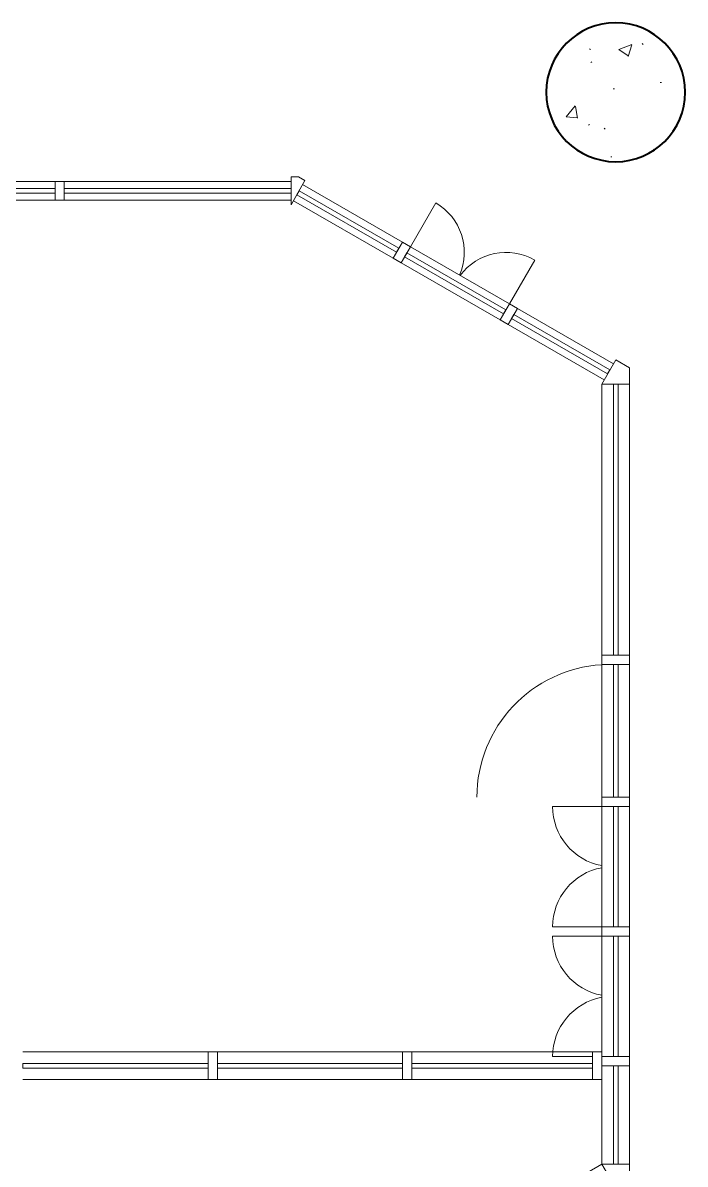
# Model space of a CAD drawing. Header units: millimetres. Extents: x -24 to 373619, y 275 to 149465.
# Drawn here: x 186599 to 190174, y 31068 to 37232 of the extents above; entities that cross this region are included whole.
import ezdxf

# ---------------------------------------------------------------- set-up
doc = ezdxf.new("R2010")
doc.units = ezdxf.units.MM
for name, color, linetype, lineweight in [('Двери', 7, 'Continuous', 18), ('Импосты витража', 7, 'Continuous', 18), ('Несущие колонны', 7, 'Continuous', 18), ('Панели витража', 7, 'Continuous', 18), ('Панель', 7, 'Continuous', 30)]:
    doc.layers.add(name, color=color, linetype=linetype, lineweight=lineweight)

# ---------------------------------------------------------------- blocks, each defined once
blk = doc.blocks.new('Бетон-Круглого сечения-Колонна - 750 мм-V7-001_Весь этаж')
at = {"layer": 'Несущие колонны', "lineweight": 9}
h = blk.add_hatch(dxfattribs=at)
h.set_pattern_fill('FP_11', color=256, style=0, pattern_type=2)
h.set_pattern_definition([(230, (189798.55, 36857.4), (-728.7365, 63.7558), [76.2, -838.2]), (175, (189798.55, 36857.4), (140.9716, -764.2276), [60.96, -670.56]), (280.451, (189737.8, 36862.7), (-587.77, -700.4668), [64.76, -712.36]), (226.184, (189798.55, 36654.2), (-1084.3162, 168.171), [114.3, -1257.3]), (276.636, (189708.2, 36668.2), (-949.61, -989.71), [97.14, -1068.54]), (171.184, (189798.6, 36654.2), (-949.6206, -989.701), [91.44, -1005.84]), (201, (189696.95, 36705), (-606.4579, 409.0606), [76.2, -838.2]), (146, (189696.95, 36705), (-247.2083, -736.753), [60.96, -670.56]), (251.451, (189646.4, 36739.1), (-853.6683, -327.6855), [64.76, -712.36]), (217.5, (189798.55, 36857.38), (-12.3547, -338.22012), [6.706, -655.726, 6.706, -674.014, -673.1]), (217.5, (189798.55, 36857.38), (-12.3547, -338.22012), [-1343.152, 6.706, -666.394]), (187.5, (189798.55, 36857.38), (-267.2789, -400.7221), [6.706, -381.406, 6.706, -897.026]), (187.5, (189798.55, 36857.38), (-267.2789, -400.7221), [-394.818, -640.486, 6.706, -249.834]), (147.5, (190025.12, 36857.38), (-542.36333, 22.91534), [6.706, -247.294, 6.706, -1837.334]), (147.5, (190025.12, 36857.38), (-542.36333, 22.91534), [-260.706, -785.774, 6.706, -1044.854]), (137.5, (190126.7, 36857.4), (-592.517, -101.7071), [6.706, -323.494, 6.706, -519.582, -746.76]), (137.5, (190126.7, 36857.4), (-592.517, -101.7071), [-856.488, 6.706, -740.054])])
h.paths.add_polyline_path([(0, 375), (-65.1, 369.3), (-128.3, 352.4), (-187.5, 324.8), (-241, 287.3), (-287.3, 241), (-324.8, 187.5), (-352.4, 128.3), (-369.3, 65.1), (-375, 0), (-369.3, -65.1), (-352.4, -128.3), (-324.8, -187.5), (-287.3, -241), (-241, -287.3), (-187.5, -324.8), (-128.3, -352.4), (-65.1, -369.3), (0, -375), (65.1, -369.3), (128.3, -352.4), (187.5, -324.8), (241, -287.3), (287.3, -241), (324.8, -187.5), (352.4, -128.3), (369.3, -65.1), (375, 0), (369.3, 65.1), (352.4, 128.3), (324.8, 187.5), (287.3, 241), (241, 287.3), (187.5, 324.8), (128.3, 352.4), (65.1, 369.3)], flags=0)
at = {"layer": 'Несущие колонны', "lineweight": 40}
for start, end in [(0, 180), (180, 0)]:
    blk.add_arc((0, 0), 375, start, end, dxfattribs=at)
blk = doc.blocks.new('Системная панель - ADSK_Cтеклопакет_25-1031278-001_Весь этаж')
at = {"layer": 'Панели витража'}
for p, q in [((612.1, 12.5), (-612.1, 12.5)), ((-612.1, 12.5), (-612.1, -12.5)), ((612.1, -12.5), (612.1, 12.5)), ((-612.1, -12.5), (612.1, -12.5))]:
    blk.add_line(p, q, dxfattribs=at)
blk = doc.blocks.new('Системная панель - ADSK_Cтеклопакет_25-1040625-001_Весь этаж')
at = {"layer": 'Панели витража'}
for p, q in [((299.2, 12.5), (-299.2, 12.5)), ((-299.2, 12.5), (-299.2, -12.5)), ((299.2, -12.5), (299.2, 12.5)), ((-299.2, -12.5), (299.2, -12.5))]:
    blk.add_line(p, q, dxfattribs=at)
blk = doc.blocks.new('Системная панель - ADSK_Cтеклопакет_25-1031593-001_Весь этаж')
at = {"layer": 'Панели витража'}
for p, q in [((310.8, 12.5), (-310.8, 12.5)), ((-310.8, 12.5), (-310.8, -12.5)), ((310.8, -12.5), (310.8, 12.5)), ((-310.8, -12.5), (310.8, -12.5))]:
    blk.add_line(p, q, dxfattribs=at)
blk = doc.blocks.new('Дверь-Витраж-Двойная-Витрина - Дверь-Витраж-Двойная-Витрина-1040893-001_Весь этаж')
at = {"layer": 'Двери'}
for centre, start, end in [((-308.3, -15.6), 270, 353.54431), ((308.3, -15.6), 186.45569, 270)]:
    blk.add_arc(centre, 308.3, start, end, dxfattribs=at)
at = {"layer": 'Панель', "lineweight": 18}
for p, q in [((-308.3, -50), (-308.3, -323.9)), ((308.3, -50), (308.3, -323.9))]:
    blk.add_line(p, q, dxfattribs=at)
blk = doc.blocks.new('Системная панель - ADSK_Cтеклопакет_25-1028637-001_Весь этаж')
at = {"layer": 'Панели витража'}
for p, q in [((308.3, 12.5), (-308.3, 12.5)), ((-308.3, 12.5), (-308.3, -12.5)), ((308.3, -12.5), (308.3, 12.5)), ((-308.3, -12.5), (308.3, -12.5))]:
    blk.add_line(p, q, dxfattribs=at)
blk = doc.blocks.new('Прямоугольный импост - 50х100-1031274-001_Весь этаж')
at = {"layer": 'Импосты витража'}
for p, q in [((185548.1, 36375.1), (186772.3, 36375.1)), ((186772.3, 36275.1), (185548.1, 36275.1))]:
    blk.add_line(p, q, dxfattribs=at)
blk = doc.blocks.new('Прямоугольный импост - 50х100-1028578-001_Весь этаж')
at = {"layer": 'Импосты витража'}
for p, q in [((-25, 50), (25, 50)), ((-25, -50), (-25, 50)), ((25, 50), (25, -50)), ((25, -50), (-25, -50))]:
    blk.add_line(p, q, dxfattribs=at)
blk = doc.blocks.new('Прямоугольный импост - 50х100-1040622-001_Весь этаж')
at = {"layer": 'Импосты витража'}
for p, q in [((189267.9, 35689.3), (189786.1, 35390.1)), ((189736.1, 35303.5), (189217.9, 35602.7))]:
    blk.add_line(p, q, dxfattribs=at)
blk = doc.blocks.new('Прямоугольный импост - 50х100-1031261-001_Весь этаж')
at = {"layer": 'Импосты витража'}
for p, q in [((188108.9, 36358.4), (188647.2, 36047.6)), ((188597.2, 35961), (188058.9, 36271.8))]:
    blk.add_line(p, q, dxfattribs=at)
blk = doc.blocks.new('Прямоугольный импост - 50х100-1028623-001_Весь этаж')
at = {"layer": 'Импосты витража'}
for p, q in [((188690.5, 36022.6), (189224.6, 35714.3)), ((189174.6, 35627.7), (188640.5, 35936))]:
    blk.add_line(p, q, dxfattribs=at)
blk = doc.blocks.new('Прямоугольный импост - 50х100-1028629-001_Весь этаж')
at = {"layer": 'Импосты витража'}
for p, q in [((-25, 50), (25, 50)), ((-25, -50), (-25, 50)), ((25, 50), (25, -50)), ((25, -50), (-25, -50))]:
    blk.add_line(p, q, dxfattribs=at)
blk = doc.blocks.new('Квадратный угловой импост - 150х150-1031528-001_Весь этаж')
at = {"layer": 'Импосты витража'}
for p, q in [((-20.1, -75), (-20.1, 75)), ((-20.1, 75), (20.1, 75)), ((20.1, 75), (54.9, 54.9)), ((54.9, 54.9), (-20.1, -75))]:
    blk.add_line(p, q, dxfattribs=at)
blk = doc.blocks.new('Системная панель - ADSK_Cтеклопакет_25-1040749-001_Весь этаж')
at = {"layer": 'Панели витража'}
for p, q in [((732.5, 12.5), (-732.5, 12.5)), ((-732.5, 12.5), (-732.5, -12.5)), ((732.5, -12.5), (732.5, 12.5)), ((-732.5, -12.5), (732.5, -12.5))]:
    blk.add_line(p, q, dxfattribs=at)
blk = doc.blocks.new('Квадратный угловой импост - 150х150-1036589-001_Весь этаж')
at = {"layer": 'Импосты витража'}
for p, q in [((86.6, 0), (-43.3, 75)), ((-43.3, 75), (-43.3, -75)), ((43.3, -75), (86.6, 0)), ((-43.3, -75), (43.3, -75))]:
    blk.add_line(p, q, dxfattribs=at)
blk = doc.blocks.new('Прямоугольный импост - 50х150-1036466-001_Весь этаж')
at = {"layer": 'Импосты витража'}
for p, q in [((189205.4, 30769.3), (189723.6, 31068.4)), ((189798.6, 30938.5), (189280.4, 30639.4))]:
    blk.add_line(p, q, dxfattribs=at)
blk = doc.blocks.new('Системная панель - ADSK_Cтеклопакет_25-1040721-001_Весь этаж')
at = {"layer": 'Панели витража'}
for p, q in [((265.8, 12.5), (-265.8, 12.5)), ((-265.8, 12.5), (-265.8, -12.5)), ((265.8, -12.5), (265.8, 12.5)), ((-265.8, -12.5), (265.8, -12.5))]:
    blk.add_line(p, q, dxfattribs=at)
blk = doc.blocks.new('Дверь-Витраж-Двойная-Витрина - Дверь-Витраж-Двойная-Витрина-1040892-001_Весь этаж')
at = {"layer": 'Двери'}
for centre, start, end in [((-325, -15.55), 270, 349.430801), ((325, -15.55), 190.569199, 270)]:
    blk.add_arc(centre, 325, start, end, dxfattribs=at)
at = {"layer": 'Панель', "lineweight": 18}
for p, q in [((-325, -75), (-325, -340.55)), ((325, -125), (325, -340.55))]:
    blk.add_line(p, q, dxfattribs=at)
blk = doc.blocks.new('Дверь-Витраж-Двойная-Витрина - Дверь-Витраж-Двойная-Витрина-V24-001_Весь этаж')
at = {"layer": 'Двери'}
for centre, start, end in [((-325, -15.55), 270, 349.430801), ((325, -15.55), 190.569199, 270)]:
    blk.add_arc(centre, 325, start, end, dxfattribs=at)
at = {"layer": 'Панель', "lineweight": 18}
for p, q in [((-325, -75), (-325, -340.55)), ((325, -75), (325, -340.55))]:
    blk.add_line(p, q, dxfattribs=at)
blk = doc.blocks.new('Системная панель - ADSK_Cтеклопакет_25-1040726-001_Весь этаж')
at = {"layer": 'Панели витража'}
for p, q in [((325, 12.5), (-325, 12.5)), ((-325, 12.5), (-325, -12.5)), ((325, -12.5), (325, 12.5)), ((-325, -12.5), (325, -12.5))]:
    blk.add_line(p, q, dxfattribs=at)
blk = doc.blocks.new('Системная панель - ADSK_Cтеклопакет_25-1040759-001_Весь этаж')
at = {"layer": 'Панели витража'}
for p, q in [((358.3, 12.5), (-358.3, 12.5)), ((-358.3, 12.5), (-358.3, -12.5)), ((358.3, -12.5), (358.3, 12.5)), ((-358.3, -12.5), (358.3, -12.5))]:
    blk.add_line(p, q, dxfattribs=at)
blk = doc.blocks.new('Квадратный угловой импост - 150х150-1040640-001_Весь этаж')
at = {"layer": 'Импосты витража'}
for p, q in [((86.6, 0), (-43.3, 75)), ((-43.3, 75), (-43.3, -75)), ((43.3, -75), (86.6, 0)), ((-43.3, -75), (43.3, -75))]:
    blk.add_line(p, q, dxfattribs=at)
blk = doc.blocks.new('Прямоугольный импост - 50х150-1040719-001_Весь этаж')
at = {"layer": 'Импосты витража'}
for p, q in [((189873.6, 31600.1), (189873.6, 31068.4)), ((189723.6, 31068.4), (189723.6, 31525.1))]:
    blk.add_line(p, q, dxfattribs=at)
blk = doc.blocks.new('Прямоугольный импост - 50х150-1040745-001_Весь этаж')
at = {"layer": 'Импосты витража'}
for p, q in [((189723.6, 33816.8), (189723.6, 35281.8)), ((189873.6, 35281.8), (189873.6, 33816.8))]:
    blk.add_line(p, q, dxfattribs=at)
blk = doc.blocks.new('Прямоугольный импост - 50х150-1040718-001_Весь этаж')
at = {"layer": 'Импосты витража'}
for p, q in [((189723.6, 32350.1), (189723.6, 33000.1)), ((189873.6, 33000.1), (189873.6, 32350.1))]:
    blk.add_line(p, q, dxfattribs=at)
blk = doc.blocks.new('Прямоугольный импост - 50х150-V25-001_Весь этаж')
at = {"layer": 'Импосты витража'}
for p, q in [((189723.6, 31675.1), (189723.6, 32300.1)), ((189873.6, 32300.1), (189873.6, 31650.1))]:
    blk.add_line(p, q, dxfattribs=at)
blk = doc.blocks.new('Прямоугольный импост - 50х150-1040700-001_Весь этаж')
at = {"layer": 'Импосты витража'}
for p, q in [((-25, 75), (25, 75)), ((-25, -75), (-25, 75)), ((25, 75), (25, -75)), ((25, -75), (-25, -75))]:
    blk.add_line(p, q, dxfattribs=at)
blk = doc.blocks.new('Прямоугольный импост - 50х150-1040754-001_Весь этаж')
at = {"layer": 'Импосты витража'}
for p, q in [((-25, 75), (25, 75)), ((-25, -75), (-25, 75)), ((25, 75), (25, -75)), ((25, -75), (-25, -75))]:
    blk.add_line(p, q, dxfattribs=at)
blk = doc.blocks.new('Прямоугольный импост - 50х150-1040757-001_Весь этаж')
at = {"layer": 'Импосты витража'}
for p, q in [((189723.6, 33050.1), (189723.6, 33766.8)), ((189873.6, 33766.8), (189873.6, 33050.1))]:
    blk.add_line(p, q, dxfattribs=at)
blk = doc.blocks.new('AC_ДверьВитражная_Однопольная_ПВХ_ГОСТ30970-2014 - Остекленная Левая-1040877-001_Весь этаж')
at = {"layer": 'Панель', "lineweight": 18}
blk.add_arc((358.3, -32.5), 716.7, 183.41179, 270, dxfattribs=at)
blk = doc.blocks.new('Системная панель - ADSK_Cтеклопакет_25-1052709-001_Весь этаж')
at = {"layer": 'Панели витража'}
for p, q in [((487.5, 12.5), (-487.5, 12.5)), ((-487.5, 12.5), (-487.5, -12.5)), ((487.5, -12.5), (487.5, 12.5)), ((-487.5, -12.5), (487.5, -12.5))]:
    blk.add_line(p, q, dxfattribs=at)
blk = doc.blocks.new('Системная панель - ADSK_Cтеклопакет_25-1052710-001_Весь этаж')
at = {"layer": 'Панели витража'}
for p, q in [((500, 12.5), (-500, 12.5)), ((-500, 12.5), (-500, -12.5)), ((500, -12.5), (500, 12.5)), ((-500, -12.5), (500, -12.5))]:
    blk.add_line(p, q, dxfattribs=at)
blk = doc.blocks.new('Системная панель - ADSK_Глухая_25_белый пластик-1052755-001_Весь этаж')
at = {"layer": 'Панели витража'}
for p, q in [((500, 12.5), (-500, 12.5)), ((-500, 12.5), (-500, -12.5)), ((500, -12.5), (500, 12.5)), ((-500, -12.5), (500, -12.5))]:
    blk.add_line(p, q, dxfattribs=at)
blk = doc.blocks.new('Прямоугольный импост - 50х150-1046805-001_Весь этаж')
at = {"layer": 'Импосты витража'}
for p, q in [((0, 75), (-50, 75)), ((-50, 75), (-50, -75)), ((0, -75), (0, 75)), ((-50, -75), (0, -75))]:
    blk.add_line(p, q, dxfattribs=at)
blk = doc.blocks.new('Прямоугольный импост - 50х150-1052699-001_Весь этаж')
at = {"layer": 'Импосты витража'}
for p, q in [((188698.6, 31675.1), (189673.6, 31675.1)), ((189673.6, 31525.1), (188698.6, 31525.1))]:
    blk.add_line(p, q, dxfattribs=at)
blk = doc.blocks.new('Прямоугольный импост - 50х150-1052700-001_Весь этаж')
at = {"layer": 'Импосты витража'}
for p, q in [((187648.6, 31675.1), (188648.6, 31675.1)), ((188648.6, 31525.1), (187648.6, 31525.1))]:
    blk.add_line(p, q, dxfattribs=at)
blk = doc.blocks.new('Прямоугольный импост - 50х150-1036582-001_Весь этаж')
at = {"layer": 'Импосты витража'}
for p, q in [((-25, 75), (25, 75)), ((-25, -75), (-25, 75)), ((25, 75), (25, -75)), ((25, -75), (-25, -75))]:
    blk.add_line(p, q, dxfattribs=at)

msp = doc.modelspace()

# ---------------------------------------------------------------- block references
at = {"layer": 'Двери'}
for name, p, rotation in [('Дверь-Витраж-Двойная-Витрина - Дверь-Витраж-Двойная-Витрина-1040893-001_Весь этаж', (188932.5, 35825.1), 150.0000000000004), ('AC_ДверьВитражная_Однопольная_ПВХ_ГОСТ30970-2014 - Остекленная Левая-1040877-001_Весь этаж', (189798.6, 33408.5), 270), ('Дверь-Витраж-Двойная-Витрина - Дверь-Витраж-Двойная-Витрина-V24-001_Весь этаж', (189798.6, 32675.1), 270), ('Дверь-Витраж-Двойная-Витрина - Дверь-Витраж-Двойная-Витрина-1040892-001_Весь этаж', (189798.6, 31975.1), 270)]:
    msp.add_blockref(name, p, dxfattribs=dict(at, rotation=rotation))
at = {"layer": 'Импосты витража'}
for name, p in [('Прямоугольный импост - 50х100-1031274-001_Весь этаж', (0, 0)), ('Прямоугольный импост - 50х100-1031274-001_Весь этаж', (1274.2, 0)), ('Прямоугольный импост - 50х100-1031261-001_Весь этаж', (0, 0)), ('Прямоугольный импост - 50х100-1028623-001_Весь этаж', (0, 0)), ('Прямоугольный импост - 50х100-1040622-001_Весь этаж', (0, 0)), ('Прямоугольный импост - 50х150-1040745-001_Весь этаж', (0, 0)), ('Прямоугольный импост - 50х150-1040757-001_Весь этаж', (0, 0)), ('Прямоугольный импост - 50х150-1040718-001_Весь этаж', (0, 0)), ('Прямоугольный импост - 50х150-V25-001_Весь этаж', (0, 0)), ('Прямоугольный импост - 50х150-1052700-001_Весь этаж', (-1050, 0)), ('Прямоугольный импост - 50х150-1052700-001_Весь этаж', (0, 0)), ('Прямоугольный импост - 50х150-1052699-001_Весь этаж', (0, 0)), ('Прямоугольный импост - 50х150-1046805-001_Весь этаж', (189723.6, 31600.1)), ('Прямоугольный импост - 50х150-1040719-001_Весь этаж', (0, 0)), ('Прямоугольный импост - 50х150-1036466-001_Весь этаж', (0, 0))]:
    msp.add_blockref(name, p, dxfattribs=at)
at = {"layer": 'Импосты витража', "extrusion": (0, 0, -1)}
for name, p, rotation in [('Прямоугольный импост - 50х100-1028578-001_Весь этаж', (-186797.3, 36325.1), 180), ('Квадратный угловой импост - 150х150-1031528-001_Весь этаж', (-188066.5, 36325.1), 29.99999999999959), ('Прямоугольный импост - 50х100-1028629-001_Весь этаж', (-188643.9, 35991.8), 29.99999999999959), ('Прямоугольный импост - 50х100-1028629-001_Весь этаж', (-189221.2, 35658.5), 29.99999999999959), ('Прямоугольный импост - 50х150-1040754-001_Весь этаж', (-189798.6, 33791.8), 270), ('Прямоугольный импост - 50х150-1040754-001_Весь этаж', (-189798.6, 33025.1), 270), ('Прямоугольный импост - 50х150-1040700-001_Весь этаж', (-189798.6, 32325.1), 270), ('Прямоугольный импост - 50х150-1040700-001_Весь этаж', (-189798.6, 31625.1), 270)]:
    msp.add_blockref(name, p, dxfattribs=dict(at, rotation=rotation))
at = {"layer": 'Импосты витража'}
for name, p, rotation in [('Квадратный угловой импост - 150х150-1040640-001_Весь этаж', (189798.6, 35325.1), 90), ('Квадратный угловой импост - 150х150-1036589-001_Весь этаж', (189798.6, 31025.1), 29.99999999999985)]:
    msp.add_blockref(name, p, dxfattribs=dict(at, rotation=rotation))
at = {"layer": 'Импосты витража', "extrusion": (0, 0, -1)}
for p in [(-187623.6, 31600.1), (-188673.6, 31600.1)]:
    msp.add_blockref('Прямоугольный импост - 50х150-1036582-001_Весь этаж', p, dxfattribs=at)
at = {"layer": 'Несущие колонны', "rotation": 180}
msp.add_blockref('Бетон-Круглого сечения-Колонна - 750 мм-V7-001_Весь этаж', (189798.6, 36857.4), dxfattribs=at)
at = {"layer": 'Панели витража'}
for p in [(186160.2, 36325.1), (187434.3, 36325.1)]:
    msp.add_blockref('Системная панель - ADSK_Cтеклопакет_25-1031278-001_Весь этаж', p, dxfattribs=at)
for name, p, rotation in [('Системная панель - ADSK_Cтеклопакет_25-1031593-001_Весь этаж', (188353.1, 36159.7), 150.0000000000004), ('Системная панель - ADSK_Cтеклопакет_25-1028637-001_Весь этаж', (188932.5, 35825.1), 150.0000000000004), ('Системная панель - ADSK_Cтеклопакет_25-1040625-001_Весь этаж', (189502, 35496.4), 150.0000000000004), ('Системная панель - ADSK_Cтеклопакет_25-1040749-001_Весь этаж', (189798.6, 34549.3), 270), ('Системная панель - ADSK_Cтеклопакет_25-1040759-001_Весь этаж', (189798.6, 33408.5), 270), ('Системная панель - ADSK_Cтеклопакет_25-1040726-001_Весь этаж', (189798.6, 32675.1), 270), ('Системная панель - ADSK_Cтеклопакет_25-1040726-001_Весь этаж', (189798.6, 31975.1), 270), ('Системная панель - ADSK_Глухая_25_белый пластик-1052755-001_Весь этаж', (187098.6, 31600.1), 180), ('Системная панель - ADSK_Cтеклопакет_25-1052710-001_Весь этаж', (188148.6, 31600.1), 180), ('Системная панель - ADSK_Cтеклопакет_25-1052709-001_Весь этаж', (189186.1, 31600.1), 180), ('Системная панель - ADSK_Cтеклопакет_25-1040721-001_Весь этаж', (189798.6, 31334.3), 270)]:
    msp.add_blockref(name, p, dxfattribs=dict(at, rotation=rotation))

doc.saveas('drawing.dxf')
